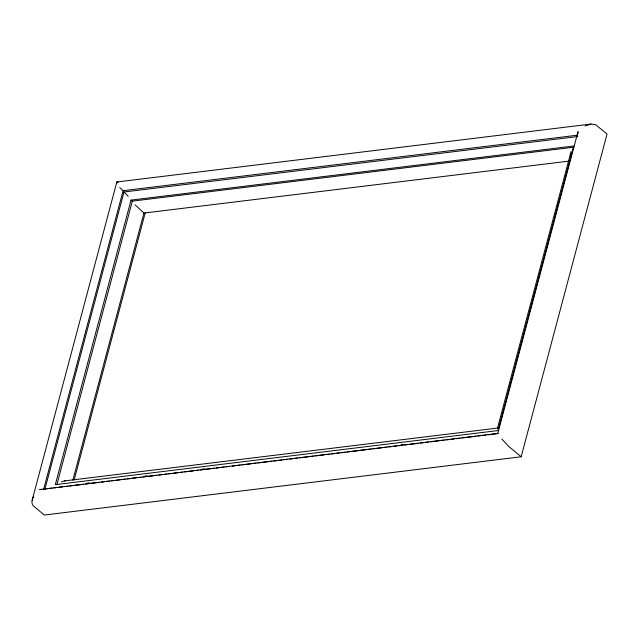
<?xml version="1.0" encoding="UTF-8"?>
<svg xmlns="http://www.w3.org/2000/svg" width="639" height="639" viewBox="0 0 639 639"><rect width="100%" height="100%" fill="white"/><g stroke="black" fill="none" stroke-linecap="round" stroke-linejoin="round"><path stroke-width="0.96" d="M571.09 151.555L497.374 428.633M33.659 496.303C32.054 499.243 30.768 503.668 33.659 506.256L44.347 515.034L521.16 456.773L607.05 133.982L595.532 124.661L590.971 124.062L116.993 181.971L116.977 183.177M570.363 153.424L570.379 155.78M578.111 131.514L577.944 133.631M32.126 500.345L116.809 182.075M43.564 489.61L123.095 190.702L119.741 187.523M45.441 489.258L44.97 488.971L123.998 191.988L577.784 136.538M131.027 200.103L55.313 484.658L498.005 430.566L573.718 146.012L131.027 200.103L132.305 201.149L574.006 147.178M56.847 484.737L132.305 201.149M72.854 480.185L143.927 213.059L568.782 161.148M74.132 480.025L145.213 212.899M497.725 433.641L577.904 132.009M497.685 433.49L498.14 433.569M497.278 428.098L64.355 480.919L61.36 481.902M585.164 125.971L590.971 124.062M39.354 489.65L497.797 433.386M123.095 190.702L577.472 135.18M87.415 483.068L89.396 482.82M145.085 476.015L147.066 475.775M202.483 469.01L204.464 468.762M401.356 444.704L403.353 444.464M44.97 488.971L46.951 488.731M48.931 488.492L51.911 488.124M53.892 487.884L56.863 487.525M58.844 487.277L62.806 486.798M64.787 486.551L67.758 486.191M69.739 485.944L72.718 485.584M74.699 485.344L83.613 484.25M85.594 484.011L88.565 483.651M90.546 483.404L99.468 482.317M101.449 482.07L104.421 481.71M106.401 481.471L109.373 481.103M111.354 480.863L114.325 480.496M116.314 480.256L120.276 479.769M122.257 479.53L125.228 479.17M127.209 478.923L130.18 478.563M132.161 478.323L136.123 477.836M138.112 477.597L141.083 477.229M143.064 476.99L146.035 476.622M148.016 476.382L156.93 475.296M158.911 475.049L161.891 474.689M163.872 474.45L166.843 474.082M168.824 473.842L171.795 473.475M173.776 473.235L177.738 472.748M179.719 472.509L182.698 472.149M184.679 471.901L193.593 470.815M195.574 470.576L198.545 470.208M200.526 469.969L203.498 469.601M205.486 469.361L214.4 468.275M216.381 468.028L219.353 467.668M221.334 467.421L224.305 467.061M226.294 466.821L229.265 466.454M232.237 466.095L235.208 465.727M237.189 465.488L240.16 465.128M242.141 464.88L251.063 463.794M253.044 463.547L256.015 463.187M257.996 462.948L271.871 461.246M273.851 461.007L276.823 460.647M278.804 460.399L281.775 460.04M283.756 459.8L287.718 459.313M289.699 459.074L292.678 458.706M294.659 458.467L297.63 458.099M299.611 457.859L308.525 456.773M310.506 456.526L313.477 456.166M315.466 455.926L324.38 454.832M326.361 454.593L329.333 454.225M331.314 453.986L334.285 453.626M336.266 453.378L339.245 453.019M341.226 452.779L345.188 452.292M347.169 452.053L350.14 451.685M352.121 451.446L365.995 449.752M367.976 449.505L370.947 449.145M372.928 448.897L381.85 447.811M383.831 447.572L386.803 447.204M388.784 446.965L391.755 446.605M393.736 446.357L396.707 445.998M398.688 445.75L402.65 445.271M404.639 445.024L407.61 444.664M409.591 444.424L418.505 443.33M420.486 443.091L423.457 442.723M425.446 442.484L428.418 442.124M430.398 441.876L439.312 440.79M441.293 440.551L444.265 440.183M446.246 439.944L449.225 439.576M451.206 439.336L454.177 438.977M456.158 438.729L460.12 438.25M462.101 438.003L465.072 437.643M467.053 437.403L475.975 436.309M477.956 436.07L480.927 435.702M482.908 435.463L485.88 435.103M487.861 434.855L496.783 433.769M64.355 480.919L65.25 480.863M40.896 489.218L41.719 489.338M116.993 181.971L118.215 182.482M521.16 456.773L508.82 446.541L501.847 439.097M144.007 213.122L135.077 204.831M123.998 191.988L128.223 196.357"/></g></svg>
